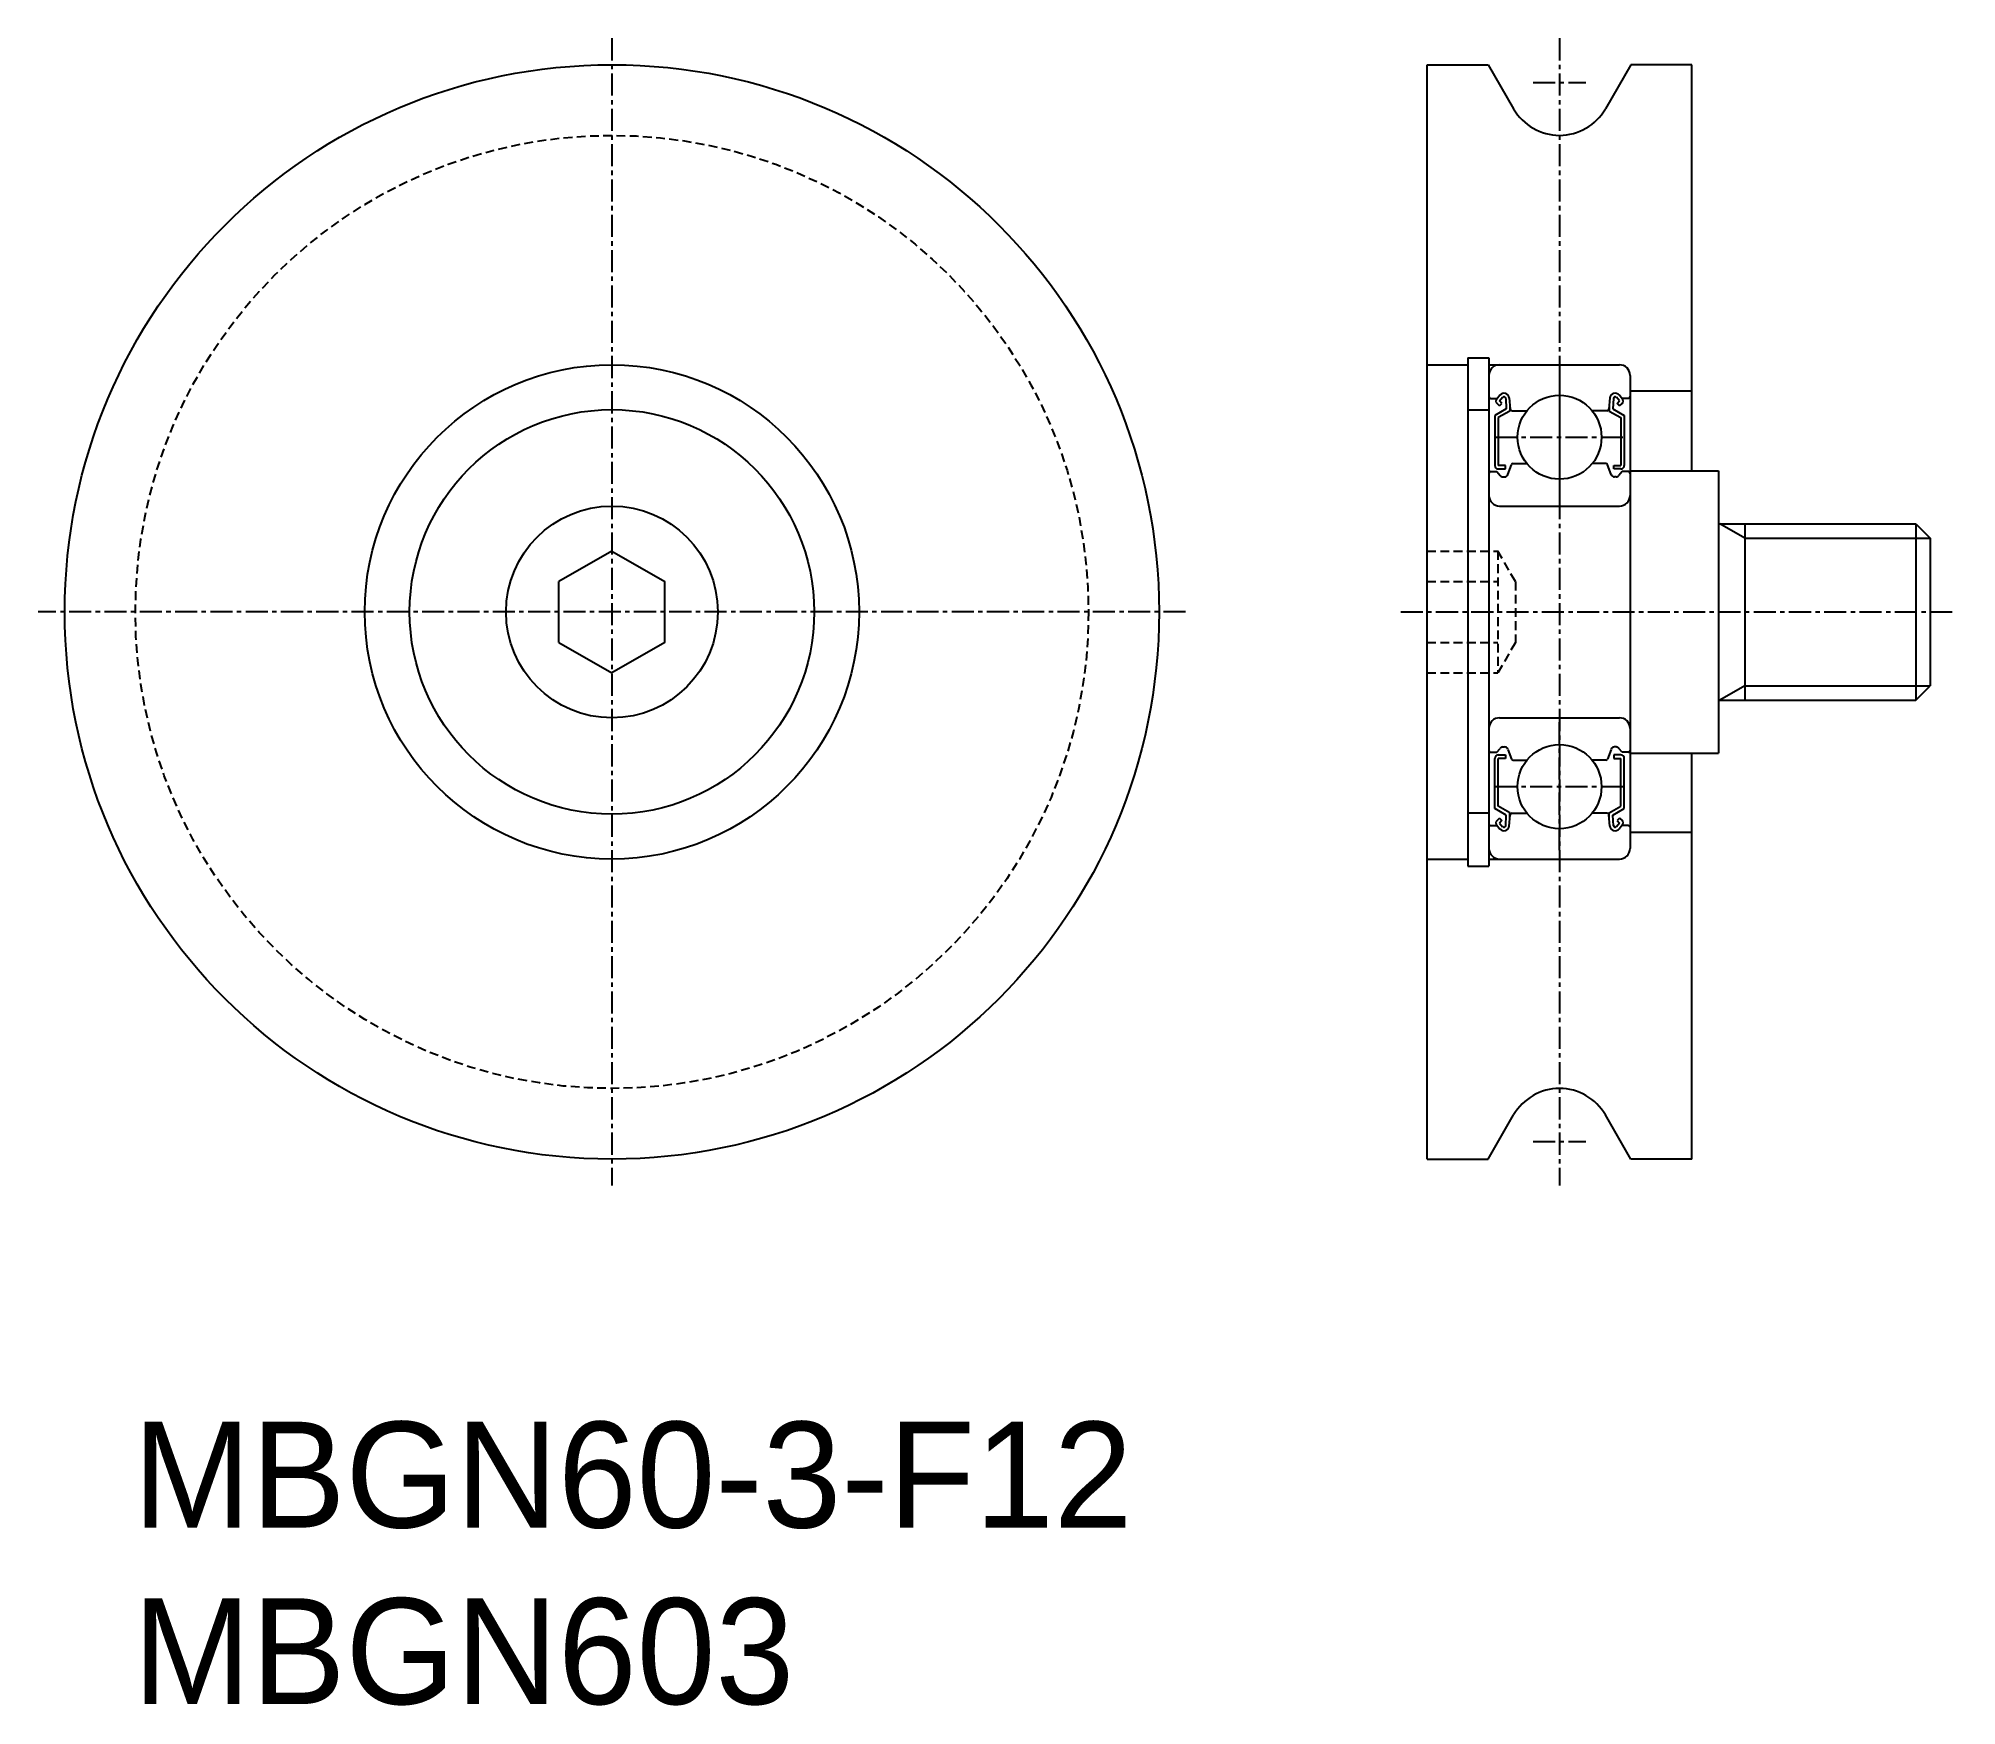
# Model space of a CAD drawing. Extents: x -3 to 106, y -4 to 91.
import ezdxf

# ---------------------------------------------------------------- set-up
doc = ezdxf.new("R2010")
doc.units = 0
doc.linetypes.add('CENTER', pattern=[2, 1.25, -0.25, 0.25, -0.25])
doc.linetypes.add('DASHED', pattern=[0.75, 0.5, -0.25])
doc.layers.get('0').update_dxf_attribs({"linetype": 'CONTINUOUS'})
doc.layers.add('CENTER', color=1, linetype='CENTER')

msp = doc.modelspace()

# ---------------------------------------------------------------- linework, layer by layer
at = {"color": 7, "linetype": 'CONTINUOUS'}
for p, q in [((75.82, 89.13), (79.28, 89.13)), ((75.82, 27.13), (75.82, 89.13)), ((79.28, 89.13), (80.72, 86.63)), ((87.36, 89.13), (85.92, 86.63)), ((90.82, 89.13), (87.36, 89.13)), ((90.82, 66.13), (90.82, 89.13)), ((75.82, 72.13), (78.12, 72.13)), ((78.12, 72.53), (79.32, 72.53)), ((78.12, 72.53), (78.12, 43.73)), ((79.32, 72.53), (79.32, 43.73)), ((79.32, 72.13), (86.72, 72.13)), ((87.32, 71.53), (87.32, 44.73)), ((78.12, 69.58), (79.32, 69.58)), ((79.42, 70.23), (79.78, 70.23)), ((80.3, 69.63), (79.65, 69.25)), ((79.77, 70.21), (79.94, 70.42)), ((79.92, 69.8), (79.78, 69.94)), ((79.92, 70.08), (80.09, 70.29)), ((80.06, 69.94), (79.92, 70.08)), ((79.92, 69.8), (80.06, 69.94)), ((80.27, 70.23), (80.3, 69.63)), ((80.47, 70.25), (80.52, 69.62)), ((80.5, 69.87), (80.5, 69.51)), ((86.17, 70.25), (86.12, 69.62)), ((86.14, 69.87), (86.14, 69.51)), ((86.37, 70.23), (86.34, 69.63)), ((86.34, 69.63), (86.99, 69.25)), ((86.72, 70.08), (86.55, 70.29)), ((86.58, 69.94), (86.72, 70.08)), ((86.72, 69.8), (86.58, 69.94)), ((86.87, 70.21), (86.7, 70.42)), ((86.72, 69.8), (86.86, 69.94)), ((87.22, 70.23), (86.86, 70.23)), ((90.82, 70.63), (87.32, 70.63)), ((79.65, 69.25), (79.65, 66.43)), ((80.5, 69.51), (79.85, 69.14)), ((79.85, 69.14), (79.85, 66.43)), ((80.62, 69.53), (81.47, 69.53)), ((86.02, 69.53), (85.17, 69.53)), ((86.14, 69.51), (86.79, 69.14)), ((86.79, 69.14), (86.79, 66.43)), ((86.99, 69.25), (86.99, 66.43)), ((80.25, 66.43), (79.85, 66.43)), ((80.25, 66.23), (80.25, 66.43)), ((80.4, 65.91), (80.6, 66.46)), ((80.69, 66.53), (81.47, 66.53)), ((85.95, 66.53), (85.17, 66.53)), ((86.24, 65.91), (86.04, 66.46)), ((86.39, 66.43), (86.79, 66.43)), ((86.39, 66.23), (86.39, 66.43)), ((79.42, 66.08), (79.77, 66.08)), ((79.77, 66.08), (79.96, 65.85)), ((79.85, 66.23), (80.25, 66.23)), ((80.11, 65.78), (80.21, 65.78)), ((86.79, 66.23), (86.39, 66.23)), ((86.52, 65.78), (86.43, 65.78)), ((86.87, 66.08), (86.68, 65.85)), ((87.22, 66.08), (86.87, 66.08)), ((87.32, 66.13), (92.32, 66.13)), ((92.32, 66.13), (92.32, 50.13)), ((79.92, 64.13), (86.72, 64.13)), ((92.32, 63.13), (103.51, 63.13)), ((93.82, 63.13), (93.82, 53.13)), ((103.5, 63.13), (103.5, 53.13)), ((103.51, 63.13), (104.32, 62.31)), ((104.32, 62.31), (104.32, 53.94)), ((29.63, 61.58), (26.63, 59.85)), ((29.63, 61.58), (32.63, 59.85)), ((26.63, 56.4), (26.63, 59.85)), ((32.63, 56.4), (32.63, 59.85)), ((26.63, 56.4), (29.63, 54.67)), ((32.63, 56.4), (29.63, 54.67)), ((103.5, 53.13), (104.32, 53.94)), ((92.32, 53.13), (103.5, 53.13)), ((79.92, 52.13), (86.72, 52.13)), ((79.42, 50.18), (79.77, 50.18)), ((79.77, 50.18), (79.96, 50.4)), ((79.85, 50.03), (80.25, 50.03)), ((80.11, 50.48), (80.21, 50.48)), ((80.25, 50.03), (80.25, 49.83)), ((80.4, 50.34), (80.6, 49.79)), ((86.24, 50.34), (86.04, 49.79)), ((86.79, 50.03), (86.39, 50.03)), ((86.39, 50.03), (86.39, 49.83)), ((86.52, 50.48), (86.43, 50.48)), ((86.87, 50.18), (86.68, 50.4)), ((87.22, 50.18), (86.87, 50.18)), ((87.32, 50.13), (92.32, 50.13)), ((90.82, 27.13), (90.82, 50.13)), ((79.65, 47), (79.65, 49.83)), ((80.25, 49.83), (79.85, 49.83)), ((79.85, 47.12), (79.85, 49.83)), ((80.69, 49.73), (81.47, 49.73)), ((85.95, 49.73), (85.17, 49.73)), ((86.39, 49.83), (86.79, 49.83)), ((86.79, 47.12), (86.79, 49.83)), ((86.99, 47), (86.99, 49.83)), ((78.12, 46.75), (79.32, 46.75)), ((80.3, 46.62), (79.65, 47)), ((80.5, 46.74), (79.85, 47.12)), ((80.5, 46.38), (80.5, 46.74)), ((86.14, 46.74), (86.79, 47.12)), ((86.14, 46.38), (86.14, 46.74)), ((86.34, 46.62), (86.99, 47)), ((79.42, 46.03), (79.78, 46.03)), ((79.77, 46.04), (79.94, 45.83)), ((79.92, 46.45), (79.78, 46.31)), ((79.92, 46.45), (80.06, 46.31)), ((80.06, 46.31), (79.92, 46.17)), ((79.92, 46.17), (80.09, 45.96)), ((80.27, 46.02), (80.3, 46.62)), ((80.47, 46), (80.52, 46.63)), ((80.62, 46.73), (81.47, 46.73)), ((86.02, 46.73), (85.17, 46.73)), ((86.17, 46), (86.12, 46.63)), ((86.37, 46.02), (86.34, 46.62)), ((86.72, 46.17), (86.55, 45.96)), ((86.72, 46.45), (86.58, 46.31)), ((86.58, 46.31), (86.72, 46.17)), ((86.87, 46.04), (86.7, 45.83)), ((86.72, 46.45), (86.86, 46.31)), ((87.22, 46.03), (86.86, 46.03)), ((90.82, 45.63), (87.32, 45.63)), ((75.82, 44.13), (78.12, 44.13)), ((78.12, 43.73), (79.32, 43.73)), ((79.32, 44.13), (86.72, 44.13)), ((79.28, 27.13), (80.72, 29.63)), ((87.36, 27.13), (85.92, 29.63)), ((75.82, 27.13), (79.28, 27.13)), ((90.82, 27.13), (87.36, 27.13))]:
    msp.add_line(p, q, dxfattribs=at)
at = {"color": 3, "linetype": 'CONTINUOUS'}
for p, q in [((93.82, 62.31), (92.41, 63.13)), ((93.82, 62.31), (104.32, 62.31)), ((93.82, 53.94), (92.41, 53.13)), ((93.82, 53.94), (104.32, 53.94))]:
    msp.add_line(p, q, dxfattribs=at)
at = {"color": 3, "linetype": 'DASHED'}
for p, q in [((75.82, 61.58), (79.82, 61.58)), ((80.82, 59.85), (79.82, 61.58)), ((79.82, 61.58), (79.82, 54.67)), ((75.82, 59.85), (79.82, 59.85)), ((80.82, 59.85), (80.82, 56.4)), ((75.82, 56.4), (79.82, 56.4)), ((80.82, 56.4), (79.82, 54.67)), ((75.82, 54.67), (79.82, 54.67))]:
    msp.add_line(p, q, dxfattribs=at)
at = {"color": 7, "linetype": 'CONTINUOUS'}
for centre, radius in [((29.63, 58.13), 31), ((29.63, 58.13), 14), ((29.63, 58.13), 11.46), ((83.32, 68.03), 2.38), ((29.63, 58.13), 6), ((83.32, 48.23), 2.38)]:
    msp.add_circle(centre, radius, dxfattribs=at)
at = {"color": 3, "linetype": 'DASHED'}
msp.add_circle((29.63, 58.13), 27, dxfattribs=at)
at = {"color": 7, "linetype": 'CONTINUOUS'}
for centre, radius, start, end in [((83.32, 88.13), 3, 210, 330), ((79.92, 71.53), 0.6, 90, 180), ((86.72, 71.53), 0.6, 0, 90), ((79.42, 70.33), 0.1, 180, 270), ((79.92, 70.08), 0.2, 140.137, 225.002), ((80.17, 70.22), 0.3, 4.9354, 140.137), ((80.17, 70.22), 0.1, 3.1017, 139.9503), ((80.62, 69.63), 0.1, 184.9354, 270), ((86.02, 69.63), 0.1, 270, 355.0646), ((86.47, 70.22), 0.3, 39.863, 175.0646), ((86.47, 70.22), 0.1, 40.0497, 176.8983), ((86.72, 70.08), 0.2, 314.998, 39.863), ((87.22, 70.33), 0.1, 270, 0), ((79.85, 66.43), 0.2, 180, 270), ((80.69, 66.43), 0.1, 90, 159.9916), ((85.95, 66.43), 0.1, 20.0084, 90), ((86.79, 66.43), 0.2, 270, 0), ((79.42, 65.98), 0.1, 90, 180.8103), ((80.11, 65.98), 0.2, 219.9762, 270), ((80.21, 65.98), 0.2, 270, 339.9916), ((86.43, 65.98), 0.2, 200.0084, 270), ((86.52, 65.98), 0.2, 270, 320.0238), ((87.22, 65.98), 0.1, 359.1897, 90), ((79.92, 64.73), 0.6, 180, 270), ((86.72, 64.73), 0.6, 270, 0), ((79.92, 51.53), 0.6, 90, 180), ((86.72, 51.53), 0.6, 0, 90), ((79.42, 50.28), 0.1, 179.1897, 270), ((79.85, 49.83), 0.2, 90, 180), ((80.11, 50.28), 0.2, 90, 140.0238), ((80.21, 50.28), 0.2, 20.0084, 90), ((86.43, 50.28), 0.2, 90, 159.9916), ((86.52, 50.28), 0.2, 39.9762, 90), ((86.79, 49.83), 0.2, 0, 90), ((87.22, 50.28), 0.1, 270, 0.8103), ((80.69, 49.83), 0.1, 200.0084, 270), ((85.95, 49.83), 0.1, 270, 339.9916), ((79.42, 45.93), 0.1, 90, 180), ((79.92, 46.17), 0.2, 134.998, 219.863), ((80.17, 46.03), 0.3, 219.863, 355.0646), ((80.17, 46.03), 0.1, 220.0497, 356.8983), ((80.62, 46.63), 0.1, 90, 175.0646), ((86.02, 46.63), 0.1, 4.9354, 90), ((86.47, 46.03), 0.3, 184.9354, 320.137), ((86.47, 46.03), 0.1, 183.1017, 319.9503), ((86.72, 46.17), 0.2, 320.137, 45.002), ((87.22, 45.93), 0.1, 0, 90), ((79.92, 44.73), 0.6, 180, 270), ((86.72, 44.73), 0.6, 270, 0), ((83.32, 28.13), 3, 30, 150)]:
    msp.add_arc(centre, radius, start, end, dxfattribs=at)
at = {"layer": 'CENTER', "color": 1, "linetype": 'CENTER'}
for p, q in [((29.63, 90.63), (29.63, 25.63)), ((83.32, 90.63), (83.32, 25.63)), ((81.82, 88.13), (84.82, 88.13)), ((83.32, 71.61), (83.32, 64.37)), ((79.66, 68.03), (86.98, 68.03)), ((62.13, 58.13), (-2.87, 58.13)), ((74.32, 58.13), (105.82, 58.13)), ((83.32, 44.64), (83.32, 51.88)), ((79.66, 48.23), (86.98, 48.23)), ((81.82, 28.13), (84.82, 28.13))]:
    msp.add_line(p, q, dxfattribs=at)

# ---------------------------------------------------------------- texts
at = {"color": 7, "linetype": 'CONTINUOUS'}
for s, p in [('MBGN60-3-F12', (2.5, 6.25)), ('MBGN603', (2.5, -3.75))]:
    msp.add_text(s, height=6, dxfattribs=at).set_placement(p)

doc.saveas('drawing.dxf')
